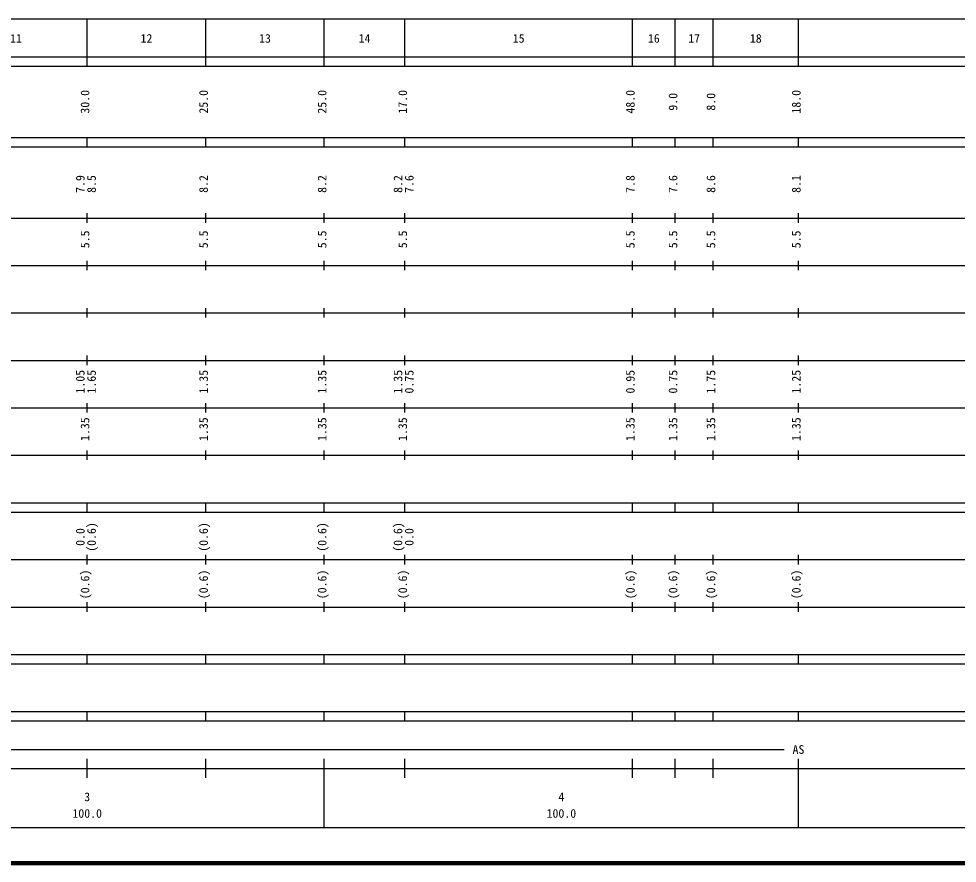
# Model space of a CAD drawing. Units: millimetres on the paper, enlarged 1000 times. Extents: x -49731810 to 680000, y -249061936 to 380000.
# Drawn here: x 303571 to 501481, y 20000 to 198000 of the extents above; entities that cross this region are included whole.
import ezdxf
from ezdxf.enums import TextEntityAlignment as Align

# ---------------------------------------------------------------- set-up
doc = ezdxf.new("R2010")
doc.units = ezdxf.units.MM
doc.header["$LTSCALE"] = 1000
doc.layers.add('M-TTL', color=2, linetype='Continuous', lineweight=140)
doc.layers.add('M-TTL-BAND', color=7, linetype='Continuous', lineweight=25)
doc.styles.add('ＭＳ ゴシック', font='')
doc.styles.get('ＭＳ ゴシック').set_extended_font_data('MS Gothic')

msp = doc.modelspace()

# ---------------------------------------------------------------- linework, layer by layer
at = {"layer": 'M-TTL'}
msp.add_line((40000, 20000), (680000, 20000), dxfattribs=at)
at = {"layer": 'M-TTL-BAND'}
for p, q in [((68000, 198000), (579000, 198000)), ((318000, 188000), (318000, 198000)), ((343000, 188000), (343000, 198000)), ((368000, 188000), (368000, 198000)), ((385000, 188000), (385000, 198000)), ((433000, 188000), (433000, 198000)), ((442000, 188000), (442000, 198000)), ((450000, 188000), (450000, 198000)), ((468000, 188000), (468000, 198000)), ((40000, 190000), (579000, 190000)), ((40000, 188000), (579000, 188000)), ((40000, 173000), (579000, 173000)), ((318000, 171000), (318000, 173000)), ((343000, 171000), (343000, 173000)), ((368000, 171000), (368000, 173000)), ((385000, 171000), (385000, 173000)), ((433000, 171000), (433000, 173000)), ((442000, 171000), (442000, 173000)), ((450000, 171000), (450000, 173000)), ((468000, 171000), (468000, 173000)), ((40000, 171000), (579000, 171000)), ((318000, 155000), (318000, 157000)), ((343000, 155000), (343000, 157000)), ((368000, 155000), (368000, 157000)), ((385000, 155000), (385000, 157000)), ((433000, 155000), (433000, 157000)), ((442000, 155000), (442000, 157000)), ((450000, 155000), (450000, 157000)), ((468000, 155000), (468000, 157000)), ((40000, 156000), (579000, 156000)), ((318000, 145000), (318000, 147000)), ((343000, 145000), (343000, 147000)), ((368000, 145000), (368000, 147000)), ((385000, 145000), (385000, 147000)), ((433000, 145000), (433000, 147000)), ((442000, 145000), (442000, 147000)), ((450000, 145000), (450000, 147000)), ((468000, 145000), (468000, 147000)), ((46000, 146000), (579000, 146000)), ((318000, 135000), (318000, 137000)), ((343000, 135000), (343000, 137000)), ((368000, 135000), (368000, 137000)), ((385000, 135000), (385000, 137000)), ((433000, 135000), (433000, 137000)), ((442000, 135000), (442000, 137000)), ((450000, 135000), (450000, 137000)), ((468000, 135000), (468000, 137000)), ((52000, 136000), (579000, 136000)), ((318000, 125000), (318000, 127000)), ((343000, 125000), (343000, 127000)), ((368000, 125000), (368000, 127000)), ((385000, 125000), (385000, 127000)), ((433000, 125000), (433000, 127000)), ((442000, 125000), (442000, 127000)), ((450000, 125000), (450000, 127000)), ((468000, 125000), (468000, 127000)), ((46000, 126000), (579000, 126000)), ((318000, 115000), (318000, 117000)), ((343000, 115000), (343000, 117000)), ((368000, 115000), (368000, 117000)), ((385000, 115000), (385000, 117000)), ((433000, 115000), (433000, 117000)), ((442000, 115000), (442000, 117000)), ((450000, 115000), (450000, 117000)), ((468000, 115000), (468000, 117000)), ((52000, 116000), (579000, 116000)), ((318000, 105000), (318000, 107000)), ((343000, 105000), (343000, 107000)), ((368000, 105000), (368000, 107000)), ((385000, 105000), (385000, 107000)), ((433000, 105000), (433000, 107000)), ((442000, 105000), (442000, 107000)), ((450000, 105000), (450000, 107000)), ((468000, 105000), (468000, 107000)), ((46000, 106000), (579000, 106000)), ((40000, 96000), (579000, 96000)), ((318000, 94000), (318000, 96000)), ((343000, 94000), (343000, 96000)), ((368000, 94000), (368000, 96000)), ((385000, 94000), (385000, 96000)), ((433000, 94000), (433000, 96000)), ((442000, 94000), (442000, 96000)), ((450000, 94000), (450000, 96000)), ((468000, 94000), (468000, 96000)), ((40000, 94000), (579000, 94000)), ((49000, 84000), (579000, 84000)), ((318000, 83000), (318000, 85000)), ((343000, 83000), (343000, 85000)), ((368000, 83000), (368000, 85000)), ((385000, 83000), (385000, 85000)), ((433000, 83000), (433000, 85000)), ((442000, 83000), (442000, 85000)), ((450000, 83000), (450000, 85000)), ((468000, 83000), (468000, 85000)), ((40000, 74000), (579000, 74000)), ((318000, 73000), (318000, 75000)), ((343000, 73000), (343000, 75000)), ((368000, 73000), (368000, 75000)), ((385000, 73000), (385000, 75000)), ((433000, 73000), (433000, 75000)), ((442000, 73000), (442000, 75000)), ((450000, 73000), (450000, 75000)), ((468000, 73000), (468000, 75000)), ((40000, 64000), (579000, 64000)), ((318000, 62000), (318000, 64000)), ((343000, 62000), (343000, 64000)), ((368000, 62000), (368000, 64000)), ((385000, 62000), (385000, 64000)), ((433000, 62000), (433000, 64000)), ((442000, 62000), (442000, 64000)), ((450000, 62000), (450000, 64000)), ((468000, 62000), (468000, 64000)), ((40000, 62000), (579000, 62000)), ((40000, 52000), (579000, 52000)), ((318000, 50000), (318000, 52000)), ((343000, 50000), (343000, 52000)), ((368000, 50000), (368000, 52000)), ((385000, 50000), (385000, 52000)), ((433000, 50000), (433000, 52000)), ((442000, 50000), (442000, 52000)), ((450000, 50000), (450000, 52000)), ((468000, 50000), (468000, 52000)), ((40000, 50000), (579000, 50000)), ((71000, 44000), (465000, 44000)), ((318000, 38000), (318000, 42000)), ((343000, 38000), (343000, 42000)), ((368000, 27500), (368000, 42000)), ((385000, 38000), (385000, 42000)), ((433000, 38000), (433000, 42000)), ((442000, 38000), (442000, 42000)), ((450000, 38000), (450000, 42000)), ((468000, 27500), (468000, 42000)), ((40000, 40000), (579000, 40000)), ((68000, 27500), (579000, 27500))]:
    msp.add_line(p, q, dxfattribs=at)

# ---------------------------------------------------------------- texts
at = {"layer": 'M-TTL-BAND', "style": 'ＭＳ ゴシック'}
for s, p in [('11', (303000, 192405)), ('12', (330500, 192405)), ('13', (355500, 192405)), ('14', (376500, 192405)), ('15', (409000, 192405)), ('16', (437500, 192405)), ('17', (446000, 192405)), ('18', (459000, 192405)), ('AS', (468000, 42500)), ('3', (318000, 32523)), ('4', (418000, 32523)), ('100.0', (318000, 29033)), ('100.0', (418000, 29033))]:
    msp.add_text(s, height=1833, dxfattribs=at).set_placement(p, align=Align.BOTTOM_CENTER)
for s, p in [('30.0', (319000, 180500)), ('25.0', (344000, 180500)), ('25.0', (369000, 180500)), ('17.0', (386000, 180500)), ('48.0', (434000, 180500)), ('9.0', (443000, 180500)), ('8.0', (451000, 180500)), ('18.0', (469000, 180500)), ('7.9', (318000, 163174)), ('8.5', (320370, 163174)), ('8.2', (344000, 163174)), ('8.2', (369000, 163174)), ('8.2', (385000, 163174)), ('7.6', (387370, 163174)), ('7.8', (434000, 163174)), ('7.6', (443000, 163174)), ('8.6', (451000, 163174)), ('8.1', (469000, 163174)), ('5.5', (319000, 151500)), ('5.5', (344000, 151500)), ('5.5', (369000, 151500)), ('5.5', (386000, 151500)), ('5.5', (434000, 151500)), ('5.5', (443000, 151500)), ('5.5', (451000, 151500)), ('5.5', (469000, 151500)), ('1.05', (318000, 121500)), ('1.65', (320370, 121500)), ('1.35', (344000, 121500)), ('1.35', (369000, 121500)), ('1.35', (385000, 121500)), ('0.75', (387370, 121500)), ('0.95', (434000, 121500)), ('0.75', (443000, 121500)), ('1.75', (451000, 121500)), ('1.25', (469000, 121500)), ('1.35', (319000, 111500)), ('1.35', (344000, 111500)), ('1.35', (369000, 111500)), ('1.35', (386000, 111500)), ('1.35', (434000, 111500)), ('1.35', (443000, 111500)), ('1.35', (451000, 111500)), ('1.35', (469000, 111500)), ('(0.6)', (320370, 88764)), ('(0.6)', (344000, 88764)), ('(0.6)', (369000, 88764)), ('(0.6)', (385000, 88764)), ('0.0', (318000, 88764)), ('0.0', (387370, 88764)), ('(0.6)', (319000, 78764)), ('(0.6)', (344000, 78764)), ('(0.6)', (369000, 78764)), ('(0.6)', (386000, 78764)), ('(0.6)', (434000, 78764)), ('(0.6)', (443000, 78764)), ('(0.6)', (451000, 78764)), ('(0.6)', (469000, 78764))]:
    msp.add_text(s, height=1833, rotation=90, dxfattribs=at).set_placement(p, align=Align.BOTTOM_CENTER)

doc.saveas('drawing.dxf')
